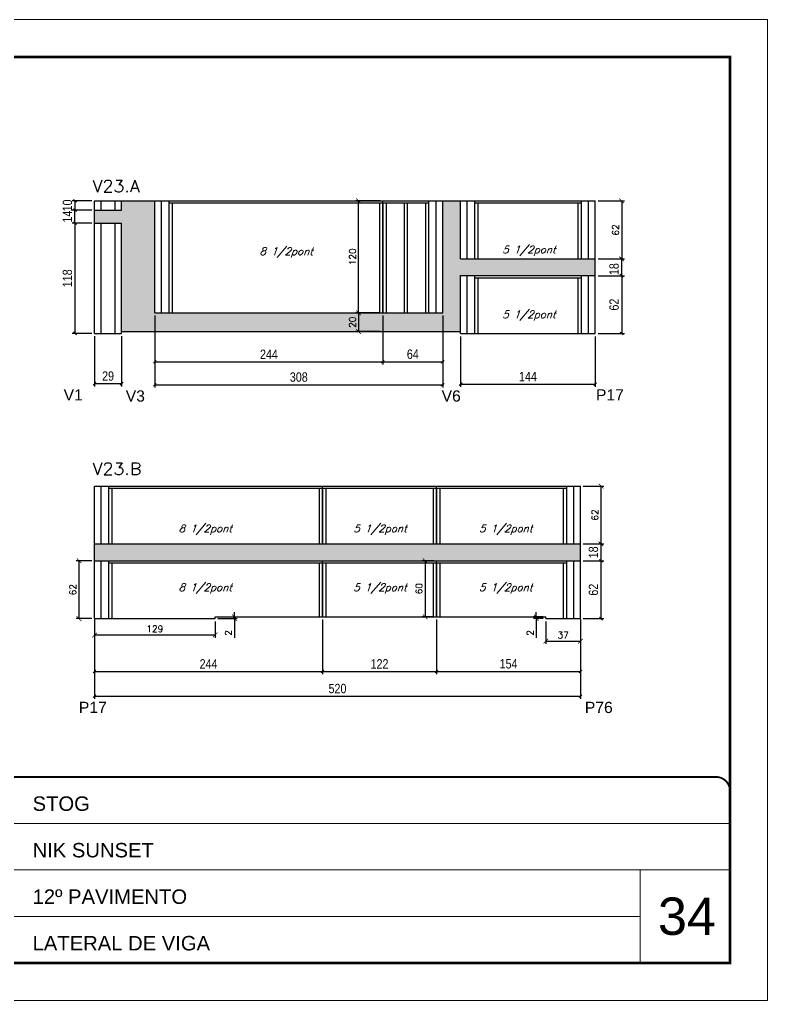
# Model space of a CAD drawing. Extents: x -10448 to -1189, y -11772 to 17235.
# Drawn here: x -8178 to -7378, y 6606 to 7656 of the extents above; entities that cross this region are included whole.
import ezdxf

# ---------------------------------------------------------------- set-up
doc = ezdxf.new("R2010")
doc.units = 0
doc.linetypes.add('CONTINUO', pattern=[0])
doc.linetypes.add('DASHED', pattern=[0.75, 0.5, -0.25])
for name, color, linetype in [('5', 5, 'Continuous'), ('COTA', 241, 'Continuous'), ('Painéis', 200, 'Continuous'), ('SARR_2.2x7', 40, 'Continuous'), ('SARR_3.5x7', 81, 'Continuous'), ('texto', 7, 'Continuous')]:
    doc.layers.add(name, color=color, linetype=linetype)
for name, color, linetype, lineweight in [('CARIMBO', 255, 'Continuous', 9), ('Folhas', 255, 'Continuous', 9), ('SARRAFO DE PRESSAO', 251, 'DASHED', 9), ('Texto Seção', 7, 'Continuous', 15)]:
    doc.layers.add(name, color=color, linetype=linetype, lineweight=lineweight)
doc.styles.add('ARIAL', font='arial.ttf')
doc.styles.add('COTA TECNICA', font='techl___.ttf', dxfattribs={"height": 10})
doc.styles.add('REGUA-120', font='ROMANS.shx', dxfattribs={"height": 15})
doc.styles.add('Romans', font='romans.shx')
doc.styles.get("Standard").update_dxf_attribs({"font": 'arial.ttf'})
doc.dimstyles.new('Cota Paínel', dxfattribs={"dimtxt": 7, "dimasz": 5, "dimexe": 3, "dimexo": 3, "dimgap": 3, "dimtad": 1, "dimdec": 1, "dimzin": 12, "dimdsep": 46, "dimtxsty": 'Romans', "dimblk": 'ARCHTICK', "dimcen": 0, "dimclrd": 4, "dimclre": 4, "dimclrt": 1, "dimadec": 1, "dimazin": 3, "dimtfac": 1, "dimtdec": 1, "dimtmove": 0, "dimatfit": 3, "dimldrblk": 'OBLIQUE', "dimfxl": 1, "dimtolj": 1, "dimtzin": 12, "dimarcsym": 0})
doc.dimstyles.new('PAINEL', dxfattribs={"dimtxt": 10, "dimasz": 3, "dimexe": 3, "dimexo": 3, "dimgap": 3, "dimtad": 1, "dimdec": 1, "dimzin": 12, "dimdsep": 46, "dimtxsty": 'COTA TECNICA', "dimblk1": 'OBLIQUE', "dimblk2": 'OBLIQUE', "dimsah": 1, "dimcen": 0.9, "dimclrd": 4, "dimclre": 4, "dimclrt": 240, "dimadec": 1, "dimazin": 3, "dimtfac": 1, "dimtdec": 1, "dimtmove": 0, "dimatfit": 3, "dimfxl": 1, "dimtolj": 1, "dimtzin": 12, "dimarcsym": 0})

# ---------------------------------------------------------------- blocks, each defined once
blk = doc.blocks.new('9999999999')
at = {"color": 30, "linetype": 'CONTINUO'}
for p, q in [((98564.6, 34379.6), (99584, 34379.6)), ((98564.6, 34329.8), (99488, 34329.8)), ((99584, 34329.8), (99488, 34329.8)), ((99488, 34329.8), (99488, 34230.2)), ((98564.6, 34280), (99488, 34280))]:
    blk.add_line(p, q, dxfattribs=at)
at = {"color": 30, "linetype": 'CONTINUO', "const_width": 2}
blk.add_lwpolyline([(99584, 34230.2), (99584, 34414.4, 0.414214), (99569, 34429.4), (98229, 34429.4, 0.414214), (98214, 34414.4), (98214, 34245.2, 0.414214), (98229, 34230.2), (99584, 34230.2)], format="xyb", dxfattribs=at)
at = {"layer": 'Folhas'}
blk.add_lwpolyline([(98139, 34190.2), (99624, 34190.2), (99624, 35240.2), (98139, 35240.2)], close=True, dxfattribs=at)
at = {"layer": 'Folhas', "color": 30, "const_width": 3}
blk.add_lwpolyline([(98214, 34230.2), (99584, 34230.2), (99584, 35200.2), (98214, 35200.2)], close=True, dxfattribs=at)
at = {"color": 7, "linetype": 'Continuous', "ltscale": 5, "style": 'ARIAL'}
for s, height, p in [('STOG', 15.48, (98837.7, 34393.1)), ('NIK SUNSET', 15.48, (98837.7, 34343.3)), ('12º PAVIMENTO', 15.483, (98837.7, 34293.5)), ('LATERAL DE VIGA', 15.483, (98837.7, 34243.7))]:
    blk.add_text(s, height=height, dxfattribs=at).set_placement(p)
blk = doc.blocks.new('_Oblique')
at = {"color": 0, "linetype": 'ByBlock', "lineweight": -2}
blk.add_line((-0.5, -0.5), (0.5, 0.5), dxfattribs=at)
blk = doc.blocks.new('*D946')
at = {"layer": 'COTA', "color": 4, "linetype": 'ByBlock', "lineweight": -2, "transparency": 16777216}
for p, q in [((-8033.7, 7338.7), (-8033.7, 7286.3)), ((-7789.7, 7338.7), (-7789.7, 7286.3)), ((-8033.7, 7289.3), (-7789.7, 7289.3))]:
    blk.add_line(p, q, dxfattribs=at)
at = {"layer": 'Defpoints', "color": 0, "linetype": 'ByBlock', "transparency": 16777216}
for p in [(-8033.7, 7341.7), (-7789.7, 7341.7), (-7789.7, 7289.3)]:
    blk.add_point(p, dxfattribs=at)
at = {"layer": 'COTA', "color": 4, "linetype": 'ByBlock', "lineweight": -2, "transparency": 16777216, "xscale": 3, "yscale": 3, "zscale": 3, "rotation": 180}
blk.add_blockref('_Oblique', (-8033.7, 7289.3), dxfattribs=at)
at = {"layer": 'COTA', "color": 4, "linetype": 'ByBlock', "lineweight": -2, "transparency": 16777216, "xscale": 3, "yscale": 3, "zscale": 3}
blk.add_blockref('_Oblique', (-7789.7, 7289.3), dxfattribs=at)
at = {"layer": 'COTA', "color": 240, "linetype": 'ByBlock', "transparency": 16777216, "insert": (-7911.7, 7297.3), "char_height": 10, "attachment_point": 5, "style": 'COTA TECNICA'}
blk.add_mtext('\\A1;244', dxfattribs=at)
blk = doc.blocks.new('*D947')
at = {"layer": 'COTA', "color": 4, "linetype": 'ByBlock', "lineweight": -2, "transparency": 16777216}
for p, q in [((-7789.7, 7338.7), (-7789.7, 7286.3)), ((-7725.7, 7338.7), (-7725.7, 7286.3)), ((-7789.7, 7289.3), (-7725.7, 7289.3))]:
    blk.add_line(p, q, dxfattribs=at)
at = {"layer": 'Defpoints', "color": 0, "linetype": 'ByBlock', "transparency": 16777216}
for p in [(-7789.7, 7341.7), (-7725.7, 7341.7), (-7725.7, 7289.3)]:
    blk.add_point(p, dxfattribs=at)
at = {"layer": 'COTA', "color": 4, "linetype": 'ByBlock', "lineweight": -2, "transparency": 16777216, "xscale": 3, "yscale": 3, "zscale": 3, "rotation": 180}
blk.add_blockref('_Oblique', (-7789.7, 7289.3), dxfattribs=at)
at = {"layer": 'COTA', "color": 4, "linetype": 'ByBlock', "lineweight": -2, "transparency": 16777216, "xscale": 3, "yscale": 3, "zscale": 3}
blk.add_blockref('_Oblique', (-7725.7, 7289.3), dxfattribs=at)
at = {"layer": 'COTA', "color": 240, "linetype": 'ByBlock', "transparency": 16777216, "insert": (-7757.7, 7297.4), "char_height": 10, "attachment_point": 5, "style": 'COTA TECNICA'}
blk.add_mtext('\\A1;64', dxfattribs=at)
blk = doc.blocks.new('*D949')
at = {"layer": 'COTA', "color": 4, "linetype": 'ByBlock', "lineweight": -2, "transparency": 16777216}
for p, q in [((-8033.7, 7338.7), (-8033.7, 7261.7)), ((-7725.7, 7338.7), (-7725.7, 7261.7)), ((-8033.7, 7264.7), (-7725.7, 7264.7))]:
    blk.add_line(p, q, dxfattribs=at)
at = {"layer": 'Defpoints', "color": 0, "linetype": 'ByBlock', "transparency": 16777216}
for p in [(-8033.7, 7341.7), (-7725.7, 7341.7), (-7725.7, 7264.7)]:
    blk.add_point(p, dxfattribs=at)
at = {"layer": 'COTA', "color": 4, "linetype": 'ByBlock', "lineweight": -2, "transparency": 16777216, "xscale": 3, "yscale": 3, "zscale": 3, "rotation": 180}
blk.add_blockref('_Oblique', (-8033.7, 7264.7), dxfattribs=at)
at = {"layer": 'COTA', "color": 4, "linetype": 'ByBlock', "lineweight": -2, "transparency": 16777216, "xscale": 3, "yscale": 3, "zscale": 3}
blk.add_blockref('_Oblique', (-7725.7, 7264.7), dxfattribs=at)
at = {"layer": 'COTA', "color": 240, "linetype": 'ByBlock', "transparency": 16777216, "insert": (-7879.7, 7272.9), "char_height": 10, "attachment_point": 5, "style": 'COTA TECNICA'}
blk.add_mtext('\\A1;308', dxfattribs=at)
blk = doc.blocks.new('*D948')
at = {"layer": 'COTA', "color": 4, "linetype": 'ByBlock', "lineweight": -2, "transparency": 16777216}
for p, q in [((-8098.3, 7316.7), (-8098.3, 7262.9)), ((-8069.3, 7316.7), (-8069.3, 7262.9)), ((-8098.3, 7265.9), (-8069.3, 7265.9))]:
    blk.add_line(p, q, dxfattribs=at)
at = {"layer": 'Defpoints', "color": 0, "linetype": 'ByBlock', "transparency": 16777216}
for p in [(-8098.3, 7319.7), (-8069.3, 7319.7), (-8069.3, 7265.9)]:
    blk.add_point(p, dxfattribs=at)
at = {"layer": 'COTA', "color": 4, "linetype": 'ByBlock', "lineweight": -2, "transparency": 16777216, "xscale": 3, "yscale": 3, "zscale": 3, "rotation": 180}
blk.add_blockref('_Oblique', (-8098.3, 7265.9), dxfattribs=at)
at = {"layer": 'COTA', "color": 4, "linetype": 'ByBlock', "lineweight": -2, "transparency": 16777216, "xscale": 3, "yscale": 3, "zscale": 3}
blk.add_blockref('_Oblique', (-8069.3, 7265.9), dxfattribs=at)
at = {"layer": 'COTA', "color": 240, "linetype": 'ByBlock', "transparency": 16777216, "insert": (-8083.8, 7274), "char_height": 10, "attachment_point": 5, "style": 'COTA TECNICA'}
blk.add_mtext('\\A1;29', dxfattribs=at)
blk = doc.blocks.new('*D944')
at = {"layer": 'COTA', "color": 4, "linetype": 'ByBlock', "lineweight": -2, "transparency": 16777216}
for p, q in [((-8101.3, 7437.7), (-8122.2, 7437.7)), ((-8119.2, 7437.7), (-8119.2, 7319.7)), ((-8101.3, 7319.7), (-8122.2, 7319.7))]:
    blk.add_line(p, q, dxfattribs=at)
at = {"layer": 'Defpoints', "color": 0, "linetype": 'ByBlock', "transparency": 16777216}
for p in [(-8098.3, 7437.7), (-8119.2, 7319.7), (-8098.3, 7319.7)]:
    blk.add_point(p, dxfattribs=at)
at = {"layer": 'COTA', "color": 4, "linetype": 'ByBlock', "lineweight": -2, "transparency": 16777216, "xscale": 3, "yscale": 3, "zscale": 3}
for p, rotation in [((-8119.2, 7437.7), 90), ((-8119.2, 7319.7), 270)]:
    blk.add_blockref('_Oblique', p, dxfattribs=dict(at, rotation=rotation))
at = {"layer": 'COTA', "color": 240, "linetype": 'ByBlock', "transparency": 16777216, "insert": (-8127.3, 7378.7), "char_height": 10, "attachment_point": 5, "rotation": 90, "style": 'COTA TECNICA'}
blk.add_mtext('\\A1;118', dxfattribs=at)
blk = doc.blocks.new('*D945')
at = {"layer": 'COTA', "color": 4, "linetype": 'ByBlock', "lineweight": -2, "transparency": 16777216}
for p, q in [((-8101.3, 7451.7), (-8122.2, 7451.7)), ((-8119.2, 7437.7), (-8119.2, 7451.7)), ((-8101.3, 7437.7), (-8122.2, 7437.7))]:
    blk.add_line(p, q, dxfattribs=at)
at = {"layer": 'Defpoints', "color": 0, "linetype": 'ByBlock', "transparency": 16777216}
for p in [(-8119.2, 7451.7), (-8098.3, 7451.7), (-8098.3, 7437.7)]:
    blk.add_point(p, dxfattribs=at)
at = {"layer": 'COTA', "color": 4, "linetype": 'ByBlock', "lineweight": -2, "transparency": 16777216, "xscale": 3, "yscale": 3, "zscale": 3}
for p, rotation in [((-8119.2, 7451.7), 90), ((-8119.2, 7437.7), 270)]:
    blk.add_blockref('_Oblique', p, dxfattribs=dict(at, rotation=rotation))
at = {"layer": 'COTA', "color": 240, "linetype": 'ByBlock', "transparency": 16777216, "insert": (-8127.3, 7444.7), "char_height": 10, "attachment_point": 5, "rotation": 90, "style": 'COTA TECNICA'}
blk.add_mtext('\\A1;14', dxfattribs=at)
blk = doc.blocks.new('*D950')
at = {"layer": 'COTA', "color": 4, "linetype": 'ByBlock', "lineweight": -2, "transparency": 16777216}
for p, q in [((-8101.3, 7461.7), (-8122.2, 7461.7)), ((-8119.2, 7461.7), (-8119.2, 7451.7)), ((-8101.3, 7451.7), (-8122.2, 7451.7))]:
    blk.add_line(p, q, dxfattribs=at)
at = {"layer": 'Defpoints', "color": 0, "linetype": 'ByBlock', "transparency": 16777216}
for p in [(-8098.3, 7461.7), (-8119.2, 7451.7), (-8098.3, 7451.7)]:
    blk.add_point(p, dxfattribs=at)
at = {"layer": 'COTA', "color": 4, "linetype": 'ByBlock', "lineweight": -2, "transparency": 16777216, "xscale": 3, "yscale": 3, "zscale": 3}
for p, rotation in [((-8119.2, 7461.7), 90), ((-8119.2, 7451.7), 270)]:
    blk.add_blockref('_Oblique', p, dxfattribs=dict(at, rotation=rotation))
at = {"layer": 'COTA', "color": 240, "linetype": 'ByBlock', "transparency": 16777216, "insert": (-8127.3, 7456.7), "char_height": 10, "attachment_point": 5, "rotation": 90, "style": 'COTA TECNICA'}
blk.add_mtext('\\A1;10', dxfattribs=at)
blk = doc.blocks.new('*D953')
at = {"layer": 'COTA', "color": 4, "linetype": 'ByBlock', "lineweight": -2, "transparency": 16777216}
for p, q in [((-7706.5, 7316.5), (-7706.5, 7262.4)), ((-7562.5, 7316.5), (-7562.5, 7262.4)), ((-7706.5, 7265.4), (-7562.5, 7265.4))]:
    blk.add_line(p, q, dxfattribs=at)
at = {"layer": 'Defpoints', "color": 0, "linetype": 'ByBlock', "transparency": 16777216}
for p in [(-7706.5, 7319.5), (-7562.5, 7319.5), (-7562.5, 7265.4)]:
    blk.add_point(p, dxfattribs=at)
at = {"layer": 'COTA', "color": 4, "linetype": 'ByBlock', "lineweight": -2, "transparency": 16777216, "xscale": 3, "yscale": 3, "zscale": 3, "rotation": 180}
blk.add_blockref('_Oblique', (-7706.5, 7265.4), dxfattribs=at)
at = {"layer": 'COTA', "color": 4, "linetype": 'ByBlock', "lineweight": -2, "transparency": 16777216, "xscale": 3, "yscale": 3, "zscale": 3}
blk.add_blockref('_Oblique', (-7562.5, 7265.4), dxfattribs=at)
at = {"layer": 'COTA', "color": 240, "linetype": 'ByBlock', "transparency": 16777216, "insert": (-7634.5, 7273.5), "char_height": 10, "attachment_point": 5, "style": 'COTA TECNICA'}
blk.add_mtext('\\A1;144', dxfattribs=at)
blk = doc.blocks.new('*D951')
at = {"layer": 'COTA', "color": 4, "linetype": 'ByBlock', "lineweight": -2, "transparency": 16777216}
for p, q in [((-7559.5, 7381.5), (-7531.2, 7381.5)), ((-7534.2, 7381.5), (-7534.2, 7319.5)), ((-7559.5, 7319.5), (-7531.2, 7319.5))]:
    blk.add_line(p, q, dxfattribs=at)
at = {"layer": 'Defpoints', "color": 0, "linetype": 'ByBlock', "transparency": 16777216}
for p in [(-7562.5, 7381.5), (-7562.5, 7319.5), (-7534.2, 7319.5)]:
    blk.add_point(p, dxfattribs=at)
at = {"layer": 'COTA', "color": 4, "linetype": 'ByBlock', "lineweight": -2, "transparency": 16777216, "xscale": 3, "yscale": 3, "zscale": 3}
for p, rotation in [((-7534.2, 7381.5), 90), ((-7534.2, 7319.5), 270)]:
    blk.add_blockref('_Oblique', p, dxfattribs=dict(at, rotation=rotation))
at = {"layer": 'COTA', "color": 240, "linetype": 'ByBlock', "transparency": 16777216, "insert": (-7542.3, 7350.5), "char_height": 10, "attachment_point": 5, "rotation": 90, "style": 'COTA TECNICA'}
blk.add_mtext('\\A1;62', dxfattribs=at)
blk = doc.blocks.new('*D952')
at = {"layer": 'COTA', "color": 4, "linetype": 'ByBlock', "lineweight": -2, "transparency": 16777216}
for p, q in [((-7559.5, 7399.5), (-7531.2, 7399.5)), ((-7534.2, 7381.5), (-7534.2, 7399.5)), ((-7559.5, 7381.5), (-7531.2, 7381.5))]:
    blk.add_line(p, q, dxfattribs=at)
at = {"layer": 'Defpoints', "color": 0, "linetype": 'ByBlock', "transparency": 16777216}
for p in [(-7562.5, 7399.5), (-7534.2, 7399.5), (-7562.5, 7381.5)]:
    blk.add_point(p, dxfattribs=at)
at = {"layer": 'COTA', "color": 4, "linetype": 'ByBlock', "lineweight": -2, "transparency": 16777216, "xscale": 3, "yscale": 3, "zscale": 3}
for p, rotation in [((-7534.2, 7399.5), 90), ((-7534.2, 7381.5), 270)]:
    blk.add_blockref('_Oblique', p, dxfattribs=dict(at, rotation=rotation))
at = {"layer": 'COTA', "color": 240, "linetype": 'ByBlock', "transparency": 16777216, "insert": (-7542.3, 7388.5), "char_height": 10, "attachment_point": 5, "rotation": 90, "style": 'COTA TECNICA'}
blk.add_mtext('\\A1;18', dxfattribs=at)
blk = doc.blocks.new('_ArchTick')
at = {"color": 0, "linetype": 'ByBlock', "const_width": 0.15}
blk.add_lwpolyline([(-0.5, -0.5), (0.5, 0.5)], dxfattribs=at)
blk = doc.blocks.new('*D954')
at = {"layer": 'COTA', "color": 4, "lineweight": -2, "transparency": 16777216}
for p, q in [((-7559.5, 7461.5), (-7531.2, 7461.5)), ((-7534.2, 7461.5), (-7534.2, 7399.5)), ((-7559.5, 7399.5), (-7531.2, 7399.5))]:
    blk.add_line(p, q, dxfattribs=at)
at = {"layer": 'Defpoints', "color": 0, "transparency": 16777216}
for p in [(-7562.5, 7461.5), (-7562.5, 7399.5), (-7534.2, 7399.5)]:
    blk.add_point(p, dxfattribs=at)
at = {"layer": 'COTA', "color": 4, "lineweight": -2, "transparency": 16777216, "xscale": 5, "yscale": 5, "zscale": 5}
for p, rotation in [((-7534.2, 7461.5), 90), ((-7534.2, 7399.5), 270)]:
    blk.add_blockref('_ArchTick', p, dxfattribs=dict(at, rotation=rotation))
at = {"layer": 'COTA', "color": 1, "transparency": 16777216, "insert": (-7540.7, 7430.5), "char_height": 7, "attachment_point": 5, "rotation": 90, "style": 'Romans'}
blk.add_mtext('\\A1;62', dxfattribs=at)
blk = doc.blocks.new('*D955')
at = {"layer": 'COTA', "color": 4, "lineweight": -2, "transparency": 16777216}
for p, q in [((-7792.7, 7461.7), (-7818.8, 7461.7)), ((-7815.8, 7341.7), (-7815.8, 7461.7)), ((-7792.7, 7341.7), (-7818.8, 7341.7))]:
    blk.add_line(p, q, dxfattribs=at)
at = {"layer": 'Defpoints', "color": 0, "transparency": 16777216}
for p in [(-7815.8, 7461.7), (-7789.7, 7461.7), (-7789.7, 7341.7)]:
    blk.add_point(p, dxfattribs=at)
at = {"layer": 'COTA', "color": 4, "lineweight": -2, "transparency": 16777216, "xscale": 5, "yscale": 5, "zscale": 5}
for p, rotation in [((-7815.8, 7461.7), 90), ((-7815.8, 7341.7), 270)]:
    blk.add_blockref('_ArchTick', p, dxfattribs=dict(at, rotation=rotation))
at = {"layer": 'COTA', "color": 1, "transparency": 16777216, "insert": (-7822.3, 7401.7), "char_height": 7, "attachment_point": 5, "rotation": 90, "style": 'Romans'}
blk.add_mtext('\\A1;120', dxfattribs=at)
blk = doc.blocks.new('*D956')
at = {"layer": 'COTA', "color": 4, "lineweight": -2, "transparency": 16777216}
for p, q in [((-7792.7, 7341.7), (-7818.8, 7341.7)), ((-7815.8, 7341.7), (-7815.8, 7321.7)), ((-7792.7, 7321.7), (-7818.8, 7321.7))]:
    blk.add_line(p, q, dxfattribs=at)
at = {"layer": 'Defpoints', "color": 0, "transparency": 16777216}
for p in [(-7789.7, 7341.7), (-7815.8, 7321.7), (-7789.7, 7321.7)]:
    blk.add_point(p, dxfattribs=at)
at = {"layer": 'COTA', "color": 4, "lineweight": -2, "transparency": 16777216, "xscale": 5, "yscale": 5, "zscale": 5}
for p, rotation in [((-7815.8, 7341.7), 90), ((-7815.8, 7321.7), 270)]:
    blk.add_blockref('_ArchTick', p, dxfattribs=dict(at, rotation=rotation))
at = {"layer": 'COTA', "color": 1, "transparency": 16777216, "insert": (-7822.3, 7331.7), "char_height": 7, "attachment_point": 5, "rotation": 90, "style": 'Romans'}
blk.add_mtext('\\A1;20', dxfattribs=at)
blk = doc.blocks.new('*D957')
at = {"layer": 'COTA', "color": 4, "linetype": 'ByBlock', "lineweight": -2, "transparency": 16777216}
for p, q in [((-7575.3, 7076.3), (-7553.3, 7076.3)), ((-7556.3, 7014.3), (-7556.3, 7076.3)), ((-7575.3, 7014.3), (-7553.3, 7014.3))]:
    blk.add_line(p, q, dxfattribs=at)
at = {"layer": 'Defpoints', "color": 0, "linetype": 'ByBlock', "transparency": 16777216}
for p in [(-7578.3, 7076.3), (-7556.3, 7076.3), (-7578.3, 7014.3)]:
    blk.add_point(p, dxfattribs=at)
at = {"layer": 'COTA', "color": 4, "linetype": 'ByBlock', "lineweight": -2, "transparency": 16777216, "xscale": 3, "yscale": 3, "zscale": 3}
for p, rotation in [((-7556.3, 7076.3), 90), ((-7556.3, 7014.3), 270)]:
    blk.add_blockref('_Oblique', p, dxfattribs=dict(at, rotation=rotation))
at = {"layer": 'COTA', "color": 240, "linetype": 'ByBlock', "transparency": 16777216, "insert": (-7564.4, 7045.3), "char_height": 10, "attachment_point": 5, "rotation": 90, "style": 'COTA TECNICA'}
blk.add_mtext('\\A1;62', dxfattribs=at)
blk = doc.blocks.new('*D958')
at = {"layer": 'COTA', "color": 4, "linetype": 'ByBlock', "lineweight": -2, "transparency": 16777216}
for p, q in [((-7575.3, 7094.3), (-7553.3, 7094.3)), ((-7556.3, 7076.3), (-7556.3, 7094.3)), ((-7575.3, 7076.3), (-7553.3, 7076.3))]:
    blk.add_line(p, q, dxfattribs=at)
at = {"layer": 'Defpoints', "color": 0, "linetype": 'ByBlock', "transparency": 16777216}
for p in [(-7578.3, 7094.3), (-7556.3, 7094.3), (-7578.3, 7076.3)]:
    blk.add_point(p, dxfattribs=at)
at = {"layer": 'COTA', "color": 4, "linetype": 'ByBlock', "lineweight": -2, "transparency": 16777216, "xscale": 3, "yscale": 3, "zscale": 3}
for p, rotation in [((-7556.3, 7094.3), 90), ((-7556.3, 7076.3), 270)]:
    blk.add_blockref('_Oblique', p, dxfattribs=dict(at, rotation=rotation))
at = {"layer": 'COTA', "color": 240, "linetype": 'ByBlock', "transparency": 16777216, "insert": (-7564.4, 7085.3), "char_height": 10, "attachment_point": 5, "rotation": 90, "style": 'COTA TECNICA'}
blk.add_mtext('\\A1;18', dxfattribs=at)
blk = doc.blocks.new('*D959')
at = {"layer": 'COTA', "color": 4, "linetype": 'ByBlock', "lineweight": -2, "transparency": 16777216}
for p, q in [((-8098.3, 7013.3), (-8098.3, 6954.8)), ((-7854.3, 7013.3), (-7854.3, 6954.8)), ((-8098.3, 6957.8), (-7854.3, 6957.8))]:
    blk.add_line(p, q, dxfattribs=at)
at = {"layer": 'Defpoints', "color": 0, "linetype": 'ByBlock', "transparency": 16777216}
for p in [(-8098.3, 7016.3), (-7854.3, 7016.3), (-7854.3, 6957.8)]:
    blk.add_point(p, dxfattribs=at)
at = {"layer": 'COTA', "color": 4, "linetype": 'ByBlock', "lineweight": -2, "transparency": 16777216, "xscale": 3, "yscale": 3, "zscale": 3, "rotation": 180}
blk.add_blockref('_Oblique', (-8098.3, 6957.8), dxfattribs=at)
at = {"layer": 'COTA', "color": 4, "linetype": 'ByBlock', "lineweight": -2, "transparency": 16777216, "xscale": 3, "yscale": 3, "zscale": 3}
blk.add_blockref('_Oblique', (-7854.3, 6957.8), dxfattribs=at)
at = {"layer": 'COTA', "color": 240, "linetype": 'ByBlock', "transparency": 16777216, "insert": (-7976.3, 6965.9), "char_height": 10, "attachment_point": 5, "style": 'COTA TECNICA'}
blk.add_mtext('\\A1;244', dxfattribs=at)
blk = doc.blocks.new('*D960')
at = {"layer": 'COTA', "color": 4, "linetype": 'ByBlock', "lineweight": -2, "transparency": 16777216}
for p, q in [((-7854.3, 7013.3), (-7854.3, 6954.8)), ((-7732.3, 7013.3), (-7732.3, 6954.8)), ((-7854.3, 6957.8), (-7732.3, 6957.8))]:
    blk.add_line(p, q, dxfattribs=at)
at = {"layer": 'Defpoints', "color": 0, "linetype": 'ByBlock', "transparency": 16777216}
for p in [(-7854.3, 7016.3), (-7732.3, 7016.3), (-7732.3, 6957.8)]:
    blk.add_point(p, dxfattribs=at)
at = {"layer": 'COTA', "color": 4, "linetype": 'ByBlock', "lineweight": -2, "transparency": 16777216, "xscale": 3, "yscale": 3, "zscale": 3, "rotation": 180}
blk.add_blockref('_Oblique', (-7854.3, 6957.8), dxfattribs=at)
at = {"layer": 'COTA', "color": 4, "linetype": 'ByBlock', "lineweight": -2, "transparency": 16777216, "xscale": 3, "yscale": 3, "zscale": 3}
blk.add_blockref('_Oblique', (-7732.3, 6957.8), dxfattribs=at)
at = {"layer": 'COTA', "color": 240, "linetype": 'ByBlock', "transparency": 16777216, "insert": (-7793.3, 6965.9), "char_height": 10, "attachment_point": 5, "style": 'COTA TECNICA'}
blk.add_mtext('\\A1;122', dxfattribs=at)
blk = doc.blocks.new('*D961')
at = {"layer": 'COTA', "color": 4, "linetype": 'ByBlock', "lineweight": -2, "transparency": 16777216}
for p, q in [((-8098.3, 7013.3), (-8098.3, 6928.3)), ((-7578.3, 7013.3), (-7578.3, 6928.3)), ((-8098.3, 6931.3), (-7578.3, 6931.3))]:
    blk.add_line(p, q, dxfattribs=at)
at = {"layer": 'Defpoints', "color": 0, "linetype": 'ByBlock', "transparency": 16777216}
for p in [(-8098.3, 7016.3), (-7578.3, 7016.3), (-7578.3, 6931.3)]:
    blk.add_point(p, dxfattribs=at)
at = {"layer": 'COTA', "color": 4, "linetype": 'ByBlock', "lineweight": -2, "transparency": 16777216, "xscale": 3, "yscale": 3, "zscale": 3, "rotation": 180}
blk.add_blockref('_Oblique', (-8098.3, 6931.3), dxfattribs=at)
at = {"layer": 'COTA', "color": 4, "linetype": 'ByBlock', "lineweight": -2, "transparency": 16777216, "xscale": 3, "yscale": 3, "zscale": 3}
blk.add_blockref('_Oblique', (-7578.3, 6931.3), dxfattribs=at)
at = {"layer": 'COTA', "color": 240, "linetype": 'ByBlock', "transparency": 16777216, "insert": (-7838.3, 6939.4), "char_height": 10, "attachment_point": 5, "style": 'COTA TECNICA'}
blk.add_mtext('\\A1;520', dxfattribs=at)
blk = doc.blocks.new('*D962')
at = {"layer": 'COTA', "color": 4, "linetype": 'ByBlock', "lineweight": -2, "transparency": 16777216}
for p, q in [((-7732.3, 7013.3), (-7732.3, 6954.8)), ((-7578.3, 7001), (-7578.3, 6954.8)), ((-7732.3, 6957.8), (-7578.3, 6957.8))]:
    blk.add_line(p, q, dxfattribs=at)
at = {"layer": 'Defpoints', "color": 0, "linetype": 'ByBlock', "transparency": 16777216}
for p in [(-7732.3, 7016.3), (-7578.3, 7004), (-7578.3, 6957.8)]:
    blk.add_point(p, dxfattribs=at)
at = {"layer": 'COTA', "color": 4, "linetype": 'ByBlock', "lineweight": -2, "transparency": 16777216, "xscale": 3, "yscale": 3, "zscale": 3, "rotation": 180}
blk.add_blockref('_Oblique', (-7732.3, 6957.8), dxfattribs=at)
at = {"layer": 'COTA', "color": 4, "linetype": 'ByBlock', "lineweight": -2, "transparency": 16777216, "xscale": 3, "yscale": 3, "zscale": 3}
blk.add_blockref('_Oblique', (-7578.3, 6957.8), dxfattribs=at)
at = {"layer": 'COTA', "color": 240, "linetype": 'ByBlock', "transparency": 16777216, "insert": (-7655.3, 6965.9), "char_height": 10, "attachment_point": 5, "style": 'COTA TECNICA'}
blk.add_mtext('\\A1;154', dxfattribs=at)
blk = doc.blocks.new('*D963')
at = {"layer": 'COTA', "color": 4, "lineweight": -2, "transparency": 16777216}
for p, q in [((-7575.3, 7156.3), (-7553.3, 7156.3)), ((-7556.3, 7094.3), (-7556.3, 7156.3)), ((-7575.3, 7094.3), (-7553.3, 7094.3))]:
    blk.add_line(p, q, dxfattribs=at)
at = {"layer": 'Defpoints', "color": 0, "transparency": 16777216}
for p in [(-7578.3, 7156.3), (-7556.3, 7156.3), (-7578.3, 7094.3)]:
    blk.add_point(p, dxfattribs=at)
at = {"layer": 'COTA', "color": 4, "lineweight": -2, "transparency": 16777216, "xscale": 5, "yscale": 5, "zscale": 5}
for p, rotation in [((-7556.3, 7156.3), 90), ((-7556.3, 7094.3), 270)]:
    blk.add_blockref('_ArchTick', p, dxfattribs=dict(at, rotation=rotation))
at = {"layer": 'COTA', "color": 1, "transparency": 16777216, "insert": (-7562.8, 7125.3), "char_height": 7, "attachment_point": 5, "rotation": 90, "style": 'Romans'}
blk.add_mtext('\\A1;62', dxfattribs=at)
blk = doc.blocks.new('*D964')
at = {"layer": 'COTA', "color": 4, "lineweight": -2, "transparency": 16777216}
for p, q in [((-7615.3, 7011.3), (-7615.3, 6987.2)), ((-7578.3, 7011.3), (-7578.3, 6987.2)), ((-7615.3, 6990.2), (-7578.3, 6990.2))]:
    blk.add_line(p, q, dxfattribs=at)
at = {"layer": 'Defpoints', "color": 0, "transparency": 16777216}
for p in [(-7615.3, 7014.3), (-7578.3, 7014.3), (-7578.3, 6990.2)]:
    blk.add_point(p, dxfattribs=at)
at = {"layer": 'COTA', "color": 4, "lineweight": -2, "transparency": 16777216, "xscale": 5, "yscale": 5, "zscale": 5, "rotation": 180}
blk.add_blockref('_ArchTick', (-7615.3, 6990.2), dxfattribs=at)
at = {"layer": 'COTA', "color": 4, "lineweight": -2, "transparency": 16777216, "xscale": 5, "yscale": 5, "zscale": 5}
blk.add_blockref('_ArchTick', (-7578.3, 6990.2), dxfattribs=at)
at = {"layer": 'COTA', "color": 1, "transparency": 16777216, "insert": (-7596.8, 6996.7), "char_height": 7, "attachment_point": 5, "style": 'Romans'}
blk.add_mtext('\\A1;37', dxfattribs=at)
blk = doc.blocks.new('*D965')
at = {"layer": 'COTA', "color": 4, "lineweight": -2, "transparency": 16777216}
for p, q in [((-7618.3, 7016.3), (-7628.6, 7016.3)), ((-7618.3, 7014.3), (-7628.6, 7014.3)), ((-7625.6, 7016.3), (-7625.6, 7021.3)), ((-7625.6, 7016.3), (-7625.6, 7014.3)), ((-7625.6, 7014.3), (-7625.6, 6993.6))]:
    blk.add_line(p, q, dxfattribs=at)
at = {"layer": 'Defpoints', "color": 0, "transparency": 16777216}
for p in [(-7625.6, 7014.3), (-7615.3, 7016.3), (-7615.3, 7014.3)]:
    blk.add_point(p, dxfattribs=at)
at = {"layer": 'COTA', "color": 4, "lineweight": -2, "transparency": 16777216, "xscale": 5, "yscale": 5, "zscale": 5}
for p, rotation in [((-7625.6, 7016.3), 270), ((-7625.6, 7014.3), 90)]:
    blk.add_blockref('_ArchTick', p, dxfattribs=dict(at, rotation=rotation))
at = {"layer": 'COTA', "color": 1, "transparency": 16777216, "insert": (-7632.1, 6999), "char_height": 7, "attachment_point": 5, "rotation": 90, "style": 'Romans'}
blk.add_mtext('\\A1;2', dxfattribs=at)
blk = doc.blocks.new('*D966')
at = {"layer": 'COTA', "color": 4, "lineweight": -2, "transparency": 16777216}
for p, q in [((-8098.3, 7011.3), (-8098.3, 6993.8)), ((-7969.3, 7011.3), (-7969.3, 6993.8)), ((-7969.3, 6996.8), (-8098.3, 6996.8))]:
    blk.add_line(p, q, dxfattribs=at)
at = {"layer": 'Defpoints', "color": 0, "transparency": 16777216}
for p in [(-8098.3, 7014.3), (-7969.3, 7014.3), (-8098.3, 6996.8)]:
    blk.add_point(p, dxfattribs=at)
at = {"layer": 'COTA', "color": 4, "lineweight": -2, "transparency": 16777216, "xscale": 5, "yscale": 5, "zscale": 5, "rotation": 180}
blk.add_blockref('_ArchTick', (-8098.3, 6996.8), dxfattribs=at)
at = {"layer": 'COTA', "color": 4, "lineweight": -2, "transparency": 16777216, "xscale": 5, "yscale": 5, "zscale": 5}
blk.add_blockref('_ArchTick', (-7969.3, 6996.8), dxfattribs=at)
at = {"layer": 'COTA', "color": 1, "transparency": 16777216, "insert": (-8033.8, 7003.3), "char_height": 7, "attachment_point": 5, "style": 'Romans'}
blk.add_mtext('\\A1;129', dxfattribs=at)
blk = doc.blocks.new('*D967')
at = {"layer": 'COTA', "color": 4, "lineweight": -2, "transparency": 16777216}
for p, q in [((-7966.3, 7016.3), (-7945.6, 7016.3)), ((-7966.3, 7014.3), (-7945.6, 7014.3)), ((-7948.6, 7016.3), (-7948.6, 7021.3)), ((-7948.6, 7016.3), (-7948.6, 7014.3)), ((-7948.6, 7014.3), (-7948.6, 6993.6))]:
    blk.add_line(p, q, dxfattribs=at)
at = {"layer": 'Defpoints', "color": 0, "transparency": 16777216}
for p in [(-7969.3, 7016.3), (-7969.3, 7014.3), (-7948.6, 7014.3)]:
    blk.add_point(p, dxfattribs=at)
at = {"layer": 'COTA', "color": 4, "lineweight": -2, "transparency": 16777216, "xscale": 5, "yscale": 5, "zscale": 5}
for p, rotation in [((-7948.6, 7016.3), 270), ((-7948.6, 7014.3), 90)]:
    blk.add_blockref('_ArchTick', p, dxfattribs=dict(at, rotation=rotation))
at = {"layer": 'COTA', "color": 1, "transparency": 16777216, "insert": (-7955.1, 6999), "char_height": 7, "attachment_point": 5, "rotation": 90, "style": 'Romans'}
blk.add_mtext('\\A1;2', dxfattribs=at)
blk = doc.blocks.new('*D968')
at = {"layer": 'COTA', "color": 4, "lineweight": -2, "transparency": 16777216}
for p, q in [((-8101.3, 7076.3), (-8117.9, 7076.3)), ((-8114.9, 7014.3), (-8114.9, 7076.3)), ((-8101.3, 7014.3), (-8117.9, 7014.3))]:
    blk.add_line(p, q, dxfattribs=at)
at = {"layer": 'Defpoints', "color": 0, "transparency": 16777216}
for p in [(-8114.9, 7076.3), (-8098.3, 7076.3), (-8098.3, 7014.3)]:
    blk.add_point(p, dxfattribs=at)
at = {"layer": 'COTA', "color": 4, "lineweight": -2, "transparency": 16777216, "xscale": 5, "yscale": 5, "zscale": 5}
for p, rotation in [((-8114.9, 7076.3), 90), ((-8114.9, 7014.3), 270)]:
    blk.add_blockref('_ArchTick', p, dxfattribs=dict(at, rotation=rotation))
at = {"layer": 'COTA', "color": 1, "transparency": 16777216, "insert": (-8121.4, 7045.3), "char_height": 7, "attachment_point": 5, "rotation": 90, "style": 'Romans'}
blk.add_mtext('\\A1;62', dxfattribs=at)
blk = doc.blocks.new('*D969')
at = {"layer": 'COTA', "color": 4, "lineweight": -2, "transparency": 16777216}
for p, q in [((-7735.3, 7076.3), (-7747.6, 7076.3)), ((-7744.6, 7076.3), (-7744.6, 7016.3)), ((-7735.3, 7016.3), (-7747.6, 7016.3))]:
    blk.add_line(p, q, dxfattribs=at)
at = {"layer": 'Defpoints', "color": 0, "transparency": 16777216}
for p in [(-7732.3, 7076.3), (-7744.6, 7016.3), (-7732.3, 7016.3)]:
    blk.add_point(p, dxfattribs=at)
at = {"layer": 'COTA', "color": 4, "lineweight": -2, "transparency": 16777216, "xscale": 5, "yscale": 5, "zscale": 5}
for p, rotation in [((-7744.6, 7076.3), 90), ((-7744.6, 7016.3), 270)]:
    blk.add_blockref('_ArchTick', p, dxfattribs=dict(at, rotation=rotation))
at = {"layer": 'COTA', "color": 1, "transparency": 16777216, "insert": (-7751.1, 7046.3), "char_height": 7, "attachment_point": 5, "rotation": 90, "style": 'Romans'}
blk.add_mtext('\\A1;60', dxfattribs=at)

msp = doc.modelspace()

# ---------------------------------------------------------------- hatches: boundary and pattern name
at = {"layer": 'COTA', "linetype": 'ByBlock'}
h = msp.add_hatch(dxfattribs=at)
h.set_pattern_fill('AR-CONC', color=256, scale=0.03)
h.paths.add_polyline_path([(-8033.74, 7461.71), (-8069.29, 7461.71), (-8069.29, 7451.71), (-8098.29, 7451.71), (-8098.29, 7437.71), (-8069.29, 7437.71), (-8069.29, 7321.71), (-7706.52, 7321.71), (-7706.52, 7381.54), (-7562.52, 7381.54), (-7562.52, 7399.54), (-7706.52, 7399.54), (-7706.52, 7461.54), (-7725.74, 7461.71), (-7725.74, 7341.71), (-8033.74, 7341.71)])
h = msp.add_hatch(dxfattribs=at)
h.set_pattern_fill('AR-CONC', color=256, scale=0.03)
h.paths.add_polyline_path([(-8098.29, 7094.29), (-8098.29, 7076.29), (-7578.29, 7076.29), (-7578.29, 7094.29)])

# ---------------------------------------------------------------- linework, layer by layer
for p, q in [((-8069.29, 7461.71), (-8033.74, 7461.71)), ((-7725.74, 7461.71), (-7706.52, 7461.54)), ((-8098.29, 7451.71), (-8069.29, 7451.71)), ((-8098.29, 7437.71), (-8098.29, 7451.71)), ((-7562.52, 7381.54), (-7562.52, 7399.54)), ((-8069.29, 7321.71), (-7706.52, 7321.71)), ((-8098.29, 7076.29), (-8098.29, 7094.29)), ((-7578.29, 7076.29), (-7578.29, 7094.29))]:
    msp.add_line(p, q, dxfattribs=at)
at = {"layer": 'Painéis', "linetype": 'ByBlock'}
for p, q in [((-8098.29, 7461.71), (-8069.29, 7461.71)), ((-8098.29, 7451.71), (-8098.29, 7461.71)), ((-8069.29, 7451.71), (-8069.29, 7461.71)), ((-8033.74, 7461.71), (-7725.74, 7461.71)), ((-8033.74, 7341.71), (-8033.74, 7461.71)), ((-7789.74, 7341.71), (-7789.74, 7461.71)), ((-7725.74, 7341.71), (-7725.74, 7461.71)), ((-7706.52, 7461.54), (-7562.52, 7461.54)), ((-7706.52, 7399.54), (-7706.52, 7461.54)), ((-7562.52, 7399.54), (-7562.52, 7461.54)), ((-8098.29, 7451.71), (-8069.29, 7451.71)), ((-8098.29, 7437.71), (-8069.29, 7437.71)), ((-8098.29, 7319.71), (-8098.29, 7437.71)), ((-8069.29, 7319.71), (-8069.29, 7437.71)), ((-7706.52, 7399.54), (-7562.52, 7399.54)), ((-7706.52, 7381.54), (-7562.52, 7381.54)), ((-7706.52, 7319.54), (-7706.52, 7381.54)), ((-7562.52, 7319.54), (-7562.52, 7381.54)), ((-8033.74, 7341.71), (-7725.74, 7341.71)), ((-8098.29, 7319.71), (-8069.29, 7319.71)), ((-7706.52, 7319.54), (-7562.52, 7319.54)), ((-8098.29, 7156.29), (-7578.29, 7156.29)), ((-8098.29, 7094.29), (-8098.29, 7156.29)), ((-7854.29, 7094.29), (-7854.29, 7156.29)), ((-7732.29, 7094.29), (-7732.29, 7156.29)), ((-7578.29, 7094.29), (-7578.29, 7156.29)), ((-8098.29, 7094.29), (-7578.29, 7094.29)), ((-8098.29, 7076.29), (-7578.29, 7076.29)), ((-8098.29, 7014.29), (-8098.29, 7076.29)), ((-7854.29, 7016.29), (-7854.29, 7076.29)), ((-7732.29, 7016.29), (-7732.29, 7076.29)), ((-7578.29, 7014.29), (-7578.29, 7076.29)), ((-8098.29, 7014.29), (-7969.29, 7014.29)), ((-7969.29, 7016.29), (-7615.29, 7016.29)), ((-7969.29, 7014.29), (-7969.29, 7016.29)), ((-7615.29, 7014.29), (-7615.29, 7016.29)), ((-7615.29, 7014.29), (-7578.29, 7014.29))]:
    msp.add_line(p, q, dxfattribs=at)
at = {"layer": 'SARR_2.2x7', "linetype": 'Continuous'}
for p, q in [((-8091.29, 7451.71), (-8091.29, 7461.71)), ((-8076.29, 7451.71), (-8076.29, 7461.71)), ((-8026.74, 7341.71), (-8026.74, 7461.71)), ((-8018.74, 7459.51), (-7789.74, 7459.51)), ((-7789.74, 7459.51), (-7740.74, 7459.51)), ((-7732.74, 7341.71), (-7732.74, 7461.71)), ((-7699.52, 7399.54), (-7699.52, 7461.54)), ((-7691.52, 7459.34), (-7577.52, 7459.34)), ((-7569.52, 7399.54), (-7569.52, 7461.54)), ((-8091.29, 7319.71), (-8091.29, 7437.71)), ((-8076.29, 7319.71), (-8076.29, 7437.71)), ((-7699.52, 7319.54), (-7699.52, 7381.54)), ((-7569.52, 7319.54), (-7569.52, 7381.54)), ((-7691.52, 7379.34), (-7577.52, 7379.34)), ((-8091.29, 7094.29), (-8091.29, 7156.29)), ((-8083.29, 7154.09), (-7854.29, 7154.09)), ((-7854.29, 7154.09), (-7732.29, 7154.09)), ((-7732.29, 7154.09), (-7593.29, 7154.09)), ((-7585.29, 7094.29), (-7585.29, 7156.29)), ((-8091.29, 7014.29), (-8091.29, 7076.29)), ((-8083.29, 7074.09), (-7854.29, 7074.09)), ((-7854.29, 7074.09), (-7732.29, 7074.09)), ((-7732.29, 7074.09), (-7593.29, 7074.09)), ((-7585.29, 7014.29), (-7585.29, 7076.29))]:
    msp.add_line(p, q, dxfattribs=at)
at = {"layer": 'SARR_3.5x7'}
for p, q in [((-8018.74, 7461.71), (-8018.74, 7341.71)), ((-8015.24, 7459.51), (-8015.24, 7341.71)), ((-7793.24, 7459.51), (-7793.24, 7341.71)), ((-7789.74, 7459.51), (-7789.74, 7341.71)), ((-7786.24, 7459.51), (-7786.24, 7341.71)), ((-7767.11, 7459.51), (-7767.11, 7341.71)), ((-7763.61, 7459.51), (-7763.61, 7341.71)), ((-7744.24, 7459.51), (-7744.24, 7341.71)), ((-7740.74, 7461.71), (-7740.74, 7341.71)), ((-7691.52, 7461.54), (-7691.52, 7399.54)), ((-7688.02, 7459.34), (-7688.02, 7399.54)), ((-7581.02, 7459.34), (-7581.02, 7399.54)), ((-7577.52, 7461.54), (-7577.52, 7399.54)), ((-7691.52, 7399.54), (-7688.02, 7399.54)), ((-7581.02, 7399.54), (-7577.52, 7399.54)), ((-7691.52, 7381.54), (-7691.52, 7319.54)), ((-7577.52, 7381.54), (-7577.52, 7319.54)), ((-7688.02, 7379.34), (-7688.02, 7319.54)), ((-7581.02, 7379.34), (-7581.02, 7319.54)), ((-8018.74, 7341.71), (-8015.24, 7341.71)), ((-7793.24, 7341.71), (-7789.74, 7341.71)), ((-7789.74, 7341.71), (-7786.24, 7341.71)), ((-7744.24, 7341.71), (-7740.74, 7341.71)), ((-8092.29, 7319.71), (-8088.79, 7319.71)), ((-8087.79, 7319.71), (-8084.29, 7319.71)), ((-7691.52, 7319.54), (-7688.02, 7319.54)), ((-7581.02, 7319.54), (-7577.52, 7319.54)), ((-8083.29, 7156.29), (-8083.29, 7094.29)), ((-8079.79, 7154.09), (-8079.79, 7094.29)), ((-7857.79, 7154.09), (-7857.79, 7094.29)), ((-7854.29, 7154.09), (-7854.29, 7094.29)), ((-7850.79, 7154.09), (-7850.79, 7094.29)), ((-7735.79, 7154.09), (-7735.79, 7094.29)), ((-7732.29, 7154.09), (-7732.29, 7094.29)), ((-7728.79, 7154.09), (-7728.79, 7094.29)), ((-7596.79, 7154.09), (-7596.79, 7094.29)), ((-7593.29, 7156.29), (-7593.29, 7094.29)), ((-8083.29, 7094.29), (-8079.79, 7094.29)), ((-7857.79, 7094.29), (-7854.29, 7094.29)), ((-7854.29, 7094.29), (-7850.79, 7094.29)), ((-7735.79, 7094.29), (-7732.29, 7094.29)), ((-7732.29, 7094.29), (-7728.79, 7094.29)), ((-7596.79, 7094.29), (-7593.29, 7094.29)), ((-8083.29, 7076.29), (-8083.29, 7014.29)), ((-8079.79, 7074.09), (-8079.79, 7014.29)), ((-7857.79, 7074.09), (-7857.79, 7016.29)), ((-7854.29, 7074.09), (-7854.29, 7016.29)), ((-7850.79, 7074.09), (-7850.79, 7016.29)), ((-7735.79, 7074.09), (-7735.79, 7016.29)), ((-7732.29, 7074.09), (-7732.29, 7016.29)), ((-7728.79, 7074.09), (-7728.79, 7016.29)), ((-7596.79, 7074.09), (-7596.79, 7014.29)), ((-7593.29, 7076.29), (-7593.29, 7014.29)), ((-8083.29, 7014.29), (-8079.79, 7014.29)), ((-7857.79, 7016.29), (-7854.29, 7016.29)), ((-7854.29, 7016.29), (-7850.79, 7016.29)), ((-7735.79, 7016.29), (-7732.29, 7016.29)), ((-7732.29, 7016.29), (-7728.79, 7016.29)), ((-7596.79, 7014.29), (-7593.29, 7014.29))]:
    msp.add_line(p, q, dxfattribs=at)

# ---------------------------------------------------------------- block references
at = {"layer": 'SARRAFO DE PRESSAO', "color": 6, "linetype": 'ByBlock'}
msp.add_blockref('9999999999', (-107002.26, -27584.58), dxfattribs=at)

# ---------------------------------------------------------------- texts
at = {"layer": '5', "linetype": 'Continuous'}
for s, rotation, p in [('V1', 0.00004, (-8131.32, 7247.88)), ('V3', 0.00004, (-8064.88, 7246.7)), ('V6', 0.00004, (-7726.87, 7246.7)), ('P17', 359.99996, (-7561.67, 7247.91)), ('P17', 0.00004, (-8115.04, 6913.28)), ('P76', 0.00004, (-7573.6, 6913.28))]:
    msp.add_text(s, height=12, rotation=rotation, dxfattribs=at).set_placement(p)
at = {"layer": 'CARIMBO', "style": 'ARIAL'}
msp.add_text('34', height=40, dxfattribs=at).set_placement((-7495.42, 6675.77))
at = {"layer": 'texto', "color": 2, "char_height": 8, "attachment_point": 5, "style": 'Romans'}
for s, insert in [('{\\Q19;\\C256;8 1/2pont}', (-7893.12, 7406.27)), ('{\\Q19;\\C256;5 1/2pont}', (-7633.41, 7408.08)), ('{\\Q19;\\C256;5 1/2pont}', (-7633.41, 7338.73)), ('{\\Q19;\\C256;8 1/2pont}', (-7979.79, 7109.51)), ('{\\Q19;\\C256;5 1/2pont}', (-7792.79, 7109.51)), ('{\\Q19;\\C256;5 1/2pont}', (-7658.26, 7109.51)), ('{\\Q19;\\C256;8 1/2pont}', (-7979.79, 7046.51)), ('{\\Q19;\\C256;5 1/2pont}', (-7792.79, 7046.51)), ('{\\Q19;\\C256;5 1/2pont}', (-7658.26, 7046.51))]:
    msp.add_mtext(s, dxfattribs=dict(at, insert=insert))
at = {"layer": 'Texto Seção', "style": 'REGUA-120', "width": 1.05}
for s, p in [('V23.A', (-8100.29, 7470.9)), ('V23.B', (-8100.29, 7168.21))]:
    msp.add_text(s, height=13, dxfattribs=at).set_placement(p)

# ---------------------------------------------------------------- dimensions: what is measured, and where the dimension line sits
at = {"layer": 'COTA', "linetype": 'ByBlock'}
for base, p1, p2, picture, middle in [((-8119.23, 7451.71), (-8098.29, 7461.71), (-8098.29, 7451.71), '*D950', (-8119.23, 7456.71)), ((-8119.23, 7451.71), (-8098.29, 7437.71), (-8098.29, 7451.71), '*D945', (-8119.23, 7444.71)), ((-7534.24, 7399.54), (-7562.52, 7381.54), (-7562.52, 7399.54), '*D952', (-7534.24, 7388.54))]:
    dim = msp.add_linear_dim(base=base, p1=p1, p2=p2, angle=90, dimstyle='PAINEL', dxfattribs=at)
    dim.commit()
    dim.dimension.update_dxf_attribs({"geometry": picture, "text_midpoint": middle, "dimtype": 160})
at = {"layer": 'COTA'}
for base, p1, p2, picture, middle in [((-7815.81, 7461.71), (-7789.74, 7341.71), (-7789.74, 7461.71), '*D955', (-7822.31, 7401.71)), ((-7534.24, 7399.54), (-7562.52, 7461.54), (-7562.52, 7399.54), '*D954', (-7540.74, 7430.54)), ((-7815.81, 7321.71), (-7789.74, 7341.71), (-7789.74, 7321.71), '*D956', (-7822.31, 7331.71)), ((-7556.29, 7156.29), (-7578.29, 7094.29), (-7578.29, 7156.29), '*D963', (-7562.79, 7125.29)), ((-8114.9, 7076.29), (-8098.29, 7014.29), (-8098.29, 7076.29), '*D968', (-8121.4, 7045.29)), ((-7744.58, 7016.29), (-7732.29, 7076.29), (-7732.29, 7016.29), '*D969', (-7751.08, 7046.29)), ((-7948.57, 7014.29), (-7969.29, 7016.29), (-7969.29, 7014.29), '*D967', (-7955.07, 6998.96)), ((-7625.62, 7014.29), (-7615.29, 7016.29), (-7615.29, 7014.29), '*D965', (-7632.12, 6998.96))]:
    dim = msp.add_linear_dim(base=base, p1=p1, p2=p2, angle=90, dimstyle='Cota Paínel', dxfattribs=at)
    dim.commit()
    dim.dimension.update_dxf_attribs({"geometry": picture, "text_midpoint": middle})
at = {"layer": 'COTA', "linetype": 'ByBlock'}
for base, p1, p2, picture, middle in [((-8119.23, 7319.71), (-8098.29, 7437.71), (-8098.29, 7319.71), '*D944', (-8127.33, 7378.71)), ((-7534.24, 7319.54), (-7562.52, 7381.54), (-7562.52, 7319.54), '*D951', (-7542.35, 7350.54)), ((-7556.29, 7094.29), (-7578.29, 7076.29), (-7578.29, 7094.29), '*D958', (-7564.39, 7085.29)), ((-7556.29, 7076.29), (-7578.29, 7014.29), (-7578.29, 7076.29), '*D957', (-7564.4, 7045.29))]:
    dim = msp.add_linear_dim(base=base, p1=p1, p2=p2, angle=90, dimstyle='PAINEL', dxfattribs=at)
    dim.commit()
    dim.dimension.update_dxf_attribs({"geometry": picture, "text_midpoint": middle})
for base, p1, p2, picture, middle in [((-7789.74, 7289.25), (-8033.74, 7341.71), (-7789.74, 7341.71), '*D946', (-7911.74, 7297.33)), ((-7725.74, 7264.71), (-8033.74, 7341.71), (-7725.74, 7341.71), '*D949', (-7879.74, 7272.95)), ((-8069.29, 7265.89), (-8098.29, 7319.71), (-8069.29, 7319.71), '*D948', (-8083.79, 7273.98)), ((-7562.52, 7265.45), (-7706.52, 7319.54), (-7562.52, 7319.54), '*D953', (-7634.52, 7273.52)), ((-7854.29, 6957.79), (-8098.29, 7016.29), (-7854.29, 7016.29), '*D959', (-7976.29, 6965.87)), ((-7578.29, 6931.29), (-8098.29, 7016.29), (-7578.29, 7016.29), '*D961', (-7838.29, 6939.4)), ((-7578.29, 6957.79), (-7732.29, 7016.29), (-7578.29, 7004.04), '*D962', (-7655.29, 6965.9))]:
    dim = msp.add_linear_dim(base=base, p1=p1, p2=p2, dimstyle='PAINEL', dxfattribs=at)
    dim.commit()
    dim.dimension.update_dxf_attribs({"geometry": picture, "text_midpoint": middle})
for base, p1, p2, picture, middle in [((-7725.74, 7289.25), (-7789.74, 7341.71), (-7725.74, 7341.71), '*D947', (-7757.74, 7297.36)), ((-7732.29, 6957.79), (-7854.29, 7016.29), (-7732.29, 7016.29), '*D960', (-7793.29, 6965.85))]:
    dim = msp.add_linear_dim(base=base, p1=p1, p2=p2, dimstyle='PAINEL', override={"dimtmove": 1}, dxfattribs=at)
    dim.commit()
    dim.dimension.update_dxf_attribs({"geometry": picture, "text_midpoint": middle})
at = {"layer": 'COTA'}
for base, p1, p2, picture, middle in [((-8098.29, 6996.8), (-7969.29, 7014.29), (-8098.29, 7014.29), '*D966', (-8033.79, 7003.3)), ((-7578.29, 6990.24), (-7615.29, 7014.29), (-7578.29, 7014.29), '*D964', (-7596.79, 6996.74))]:
    dim = msp.add_linear_dim(base=base, p1=p1, p2=p2, dimstyle='Cota Paínel', dxfattribs=at)
    dim.commit()
    dim.dimension.update_dxf_attribs({"geometry": picture, "text_midpoint": middle})

doc.saveas('drawing.dxf')
